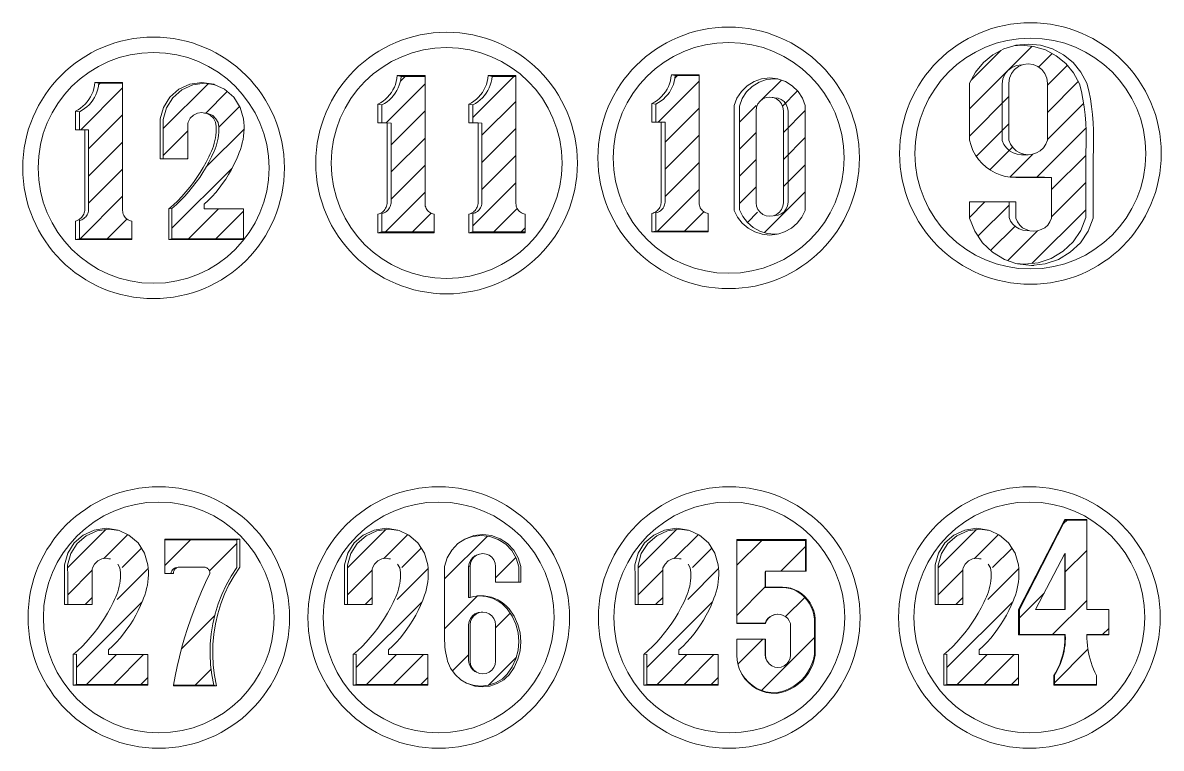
# Model space of a CAD drawing. Header units: inches. Extents: x -241 to 4575, y -126 to 1063.
# Drawn here: x 625.7 to 694.1, y 668 to 711.5 of the extents above; entities that cross this region are included whole.
import ezdxf

# ---------------------------------------------------------------- set-up
doc = ezdxf.new("R2010")
doc.units = ezdxf.units.IN
doc.header["$MEASUREMENT"] = 0
pattern_1 = [(45, (81.5447, 1249.3247), (-0.8148213, 0.8148213), [])]

msp = doc.modelspace()

# ---------------------------------------------------------------- hatches: boundary and pattern name
at = {"lineweight": 20}
h = msp.add_hatch(dxfattribs=at)
h.set_pattern_fill('ANSI31', color=256, scale=9.218651)
h.set_pattern_definition(pattern_1)
h.paths.add_polyline_path([(689.58, 703.616), (689.589, 703.79), (689.602, 704.22), (689.605, 704.651), (689.596, 705.081), (689.577, 705.511), (689.542, 706.015), (689.488, 706.486), (689.412, 706.954), (689.316, 707.418), (689.198, 707.877), (688.848, 708.528), (688.378, 709.098), (687.806, 709.567), (687.154, 709.914), (686.447, 710.129), (685.712, 710.201), (685.268, 710.157), (684.665, 709.975), (684.006, 709.623), (683.429, 709.151), (682.954, 708.574), (682.601, 707.917), (682.601, 704.484), (682.687, 704.175), (682.806, 703.877), (682.959, 703.594), (683.143, 703.331), (683.355, 703.09), (683.593, 702.875), (683.854, 702.687), (684.134, 702.531), (684.43, 702.407), (684.738, 702.317), (685.055, 702.263), (685.106, 702.26), (687.103, 702.26), (687.527, 702.245), (687.527, 699.8), (687.431, 699.584), (687.292, 699.393), (687.116, 699.234), (686.911, 699.116), (686.686, 699.043), (686.451, 699.018), (686.216, 699.043), (685.805, 699.089), (685.582, 699.162), (685.379, 699.279), (685.205, 699.436), (685.068, 699.625), (684.973, 699.839), (684.973, 700.778), (682.601, 700.778), (682.601, 699.8), (682.907, 699.023), (683.374, 698.33), (683.978, 697.754), (684.693, 697.322), (685.389, 697.087), (685.903, 697.031), (686.725, 697.121), (687.508, 697.386), (688.216, 697.813), (688.815, 698.384), (689.277, 699.07), (689.58, 699.839)])
h.paths.add_polyline_path([(687.033, 704.032), (686.844, 703.856), (686.623, 703.724), (686.378, 703.642), (686.121, 703.614), (685.865, 703.642), (685.62, 703.724), (685.398, 703.856), (685.21, 704.032), (685.064, 704.245), (684.966, 704.484), (684.966, 707.917), (685.006, 708.216), (685.121, 708.494), (685.304, 708.734), (685.544, 708.917), (685.822, 709.033), (686.121, 709.072), (686.42, 709.033), (686.699, 708.917), (686.938, 708.734), (687.122, 708.494), (687.237, 708.216), (687.276, 707.917), (687.276, 704.484), (687.179, 704.245)], flags=16)
h = msp.add_hatch(dxfattribs=at)
h.set_pattern_fill('ANSI31', color=256, scale=9.218651)
h.set_pattern_definition(pattern_1)
h.paths.add_polyline_path([(632.125, 699.668), (632.056, 699.701), (631.991, 699.742), (631.931, 699.79), (631.877, 699.845), (631.83, 699.907), (631.791, 699.973), (631.76, 700.043), (631.737, 700.117), (631.723, 700.193), (631.719, 700.27), (631.719, 707.91), (630.285, 707.91), (630.264, 707.732), (630.227, 707.556), (630.176, 707.383), (630.109, 707.216), (630.028, 707.056), (629.934, 706.903), (629.827, 706.758), (629.708, 706.624), (629.577, 706.5), (629.436, 706.389), (629.286, 706.289), (629.128, 706.204), (629.128, 705.121), (629.44, 705.121), (629.678, 705.104), (629.678, 700.3), (629.668, 700.226), (629.65, 700.153), (629.625, 700.083), (629.593, 700.015), (629.553, 699.951), (629.507, 699.892), (629.455, 699.838), (629.398, 699.79), (629.336, 699.748), (629.27, 699.713), (629.2, 699.685), (629.128, 699.664), (629.128, 698.565), (632.274, 698.565), (632.274, 699.627), (632.198, 699.643)])
h = msp.add_hatch(dxfattribs=at)
h.set_pattern_fill('ANSI31', color=256, scale=9.218651)
h.set_pattern_definition(pattern_1)
h.paths.add_polyline_path([(638.98, 700.36), (636.621, 700.36), (636.621, 700.638), (636.861, 700.868), (637.093, 701.107), (637.314, 701.356), (637.524, 701.614), (637.724, 701.88), (637.913, 702.154), (638.09, 702.436), (638.256, 702.725), (638.409, 703.02), (638.551, 703.321), (638.679, 703.628), (638.723, 703.748), (638.796, 703.94), (638.858, 704.136), (638.911, 704.335), (638.952, 704.536), (638.984, 704.739), (639.004, 704.944), (639.014, 705.149), (639.014, 705.355), (639.002, 705.56), (638.98, 705.765), (638.782, 706.461), (638.394, 707.072), (637.849, 707.549), (637.258, 707.821), (636.639, 707.91), (635.93, 707.808), (635.279, 707.508), (634.739, 707.036), (634.355, 706.431), (634.159, 705.742), (634.165, 705.025), (634.165, 703.376), (635.642, 703.376), (635.642, 705.544), (635.781, 705.804), (635.972, 705.991), (636.211, 706.11), (636.475, 706.151), (636.639, 706.124), (636.739, 706.11), (636.743, 706.108), (636.901, 706.084), (637.137, 705.965), (637.326, 705.781), (637.451, 705.547), (637.498, 705.287), (637.498, 705.12), (637.49, 704.953), (637.474, 704.786), (637.45, 704.62), (637.418, 704.456), (637.378, 704.293), (637.331, 704.133), (637.275, 703.975), (637.212, 703.82), (637.142, 703.668), (637.063, 703.494), (636.902, 703.175), (636.729, 702.861), (636.545, 702.554), (636.349, 702.255), (636.142, 701.962), (635.924, 701.678), (635.696, 701.402), (635.458, 701.135), (635.21, 700.877), (634.952, 700.629), (634.685, 700.39), (634.685, 698.565), (638.98, 698.565)])
h = msp.add_hatch(dxfattribs=at)
h.set_pattern_fill('ANSI31', color=256, scale=9.218651)
h.set_pattern_definition(pattern_1)
h.paths.add_polyline_path([(650.292, 700.083), (650.223, 700.116), (650.157, 700.157), (650.097, 700.205), (650.044, 700.26), (649.997, 700.322), (649.958, 700.388), (649.926, 700.458), (649.904, 700.532), (649.89, 700.608), (649.886, 700.685), (649.886, 708.325), (648.452, 708.325), (648.431, 708.147), (648.394, 707.971), (648.342, 707.799), (648.276, 707.632), (648.195, 707.471), (648.101, 707.318), (647.994, 707.174), (647.874, 707.039), (647.744, 706.916), (647.603, 706.804), (647.453, 706.705), (647.295, 706.619), (647.295, 705.536), (647.607, 705.536), (647.845, 705.519), (647.845, 700.715), (647.835, 700.641), (647.817, 700.568), (647.792, 700.498), (647.759, 700.43), (647.72, 700.366), (647.674, 700.307), (647.622, 700.253), (647.565, 700.205), (647.503, 700.163), (647.437, 700.128), (647.367, 700.1), (647.295, 700.079), (647.295, 698.98), (650.441, 698.98), (650.441, 700.043), (650.365, 700.058)])
h = msp.add_hatch(dxfattribs=at)
h.set_pattern_fill('ANSI31', color=256, scale=9.218651)
h.set_pattern_definition(pattern_1)
h.paths.add_polyline_path([(655.756, 700.083), (655.687, 700.116), (655.622, 700.157), (655.562, 700.205), (655.508, 700.26), (655.461, 700.322), (655.422, 700.388), (655.391, 700.458), (655.368, 700.532), (655.354, 700.608), (655.35, 700.685), (655.35, 708.325), (653.916, 708.325), (653.895, 708.147), (653.858, 707.971), (653.807, 707.799), (653.74, 707.632), (653.66, 707.471), (653.565, 707.318), (653.458, 707.174), (653.339, 707.039), (653.208, 706.916), (653.067, 706.804), (652.917, 706.705), (652.759, 706.619), (652.759, 705.536), (653.071, 705.536), (653.309, 705.519), (653.309, 700.715), (653.299, 700.641), (653.281, 700.568), (653.256, 700.498), (653.224, 700.43), (653.184, 700.366), (653.138, 700.307), (653.086, 700.253), (653.029, 700.205), (652.967, 700.163), (652.901, 700.128), (652.831, 700.1), (652.759, 700.079), (652.759, 698.98), (655.905, 698.98), (655.905, 700.043), (655.83, 700.058)])
h = msp.add_hatch(dxfattribs=at)
h.set_pattern_fill('ANSI31', color=256, scale=9.218651)
h.set_pattern_definition(pattern_1)
h.paths.add_polyline_path([(666.756, 700.129), (666.686, 700.162), (666.621, 700.203), (666.561, 700.252), (666.507, 700.307), (666.46, 700.368), (666.421, 700.434), (666.39, 700.505), (666.367, 700.579), (666.354, 700.654), (666.349, 700.731), (666.349, 708.372), (664.915, 708.372), (664.894, 708.193), (664.858, 708.017), (664.806, 707.845), (664.74, 707.678), (664.659, 707.517), (664.565, 707.364), (664.457, 707.22), (664.338, 707.086), (664.207, 706.962), (664.067, 706.85), (663.917, 706.751), (663.759, 706.665), (663.759, 705.583), (664.071, 705.583), (664.308, 705.566), (664.308, 700.762), (664.298, 700.687), (664.281, 700.615), (664.255, 700.544), (664.223, 700.477), (664.183, 700.413), (664.138, 700.354), (664.086, 700.3), (664.028, 700.252), (663.966, 700.21), (663.9, 700.174), (663.831, 700.146), (663.759, 700.126), (663.759, 699.026), (666.904, 699.026), (666.904, 700.089), (666.829, 700.105)])
h = msp.add_hatch(dxfattribs=at)
h.set_pattern_fill('ANSI31', color=256, scale=9.218651)
h.set_pattern_definition(pattern_1)
h.paths.add_polyline_path([(668.77, 706.536), (668.77, 700.308), (668.972, 699.899), (669.251, 699.539), (669.597, 699.242), (669.996, 699.021), (670.431, 698.885), (670.885, 698.839), (671.134, 698.864), (671.49, 698.976), (671.893, 699.199), (672.242, 699.498), (672.524, 699.862), (672.728, 700.275), (672.728, 706.565), (672.558, 707.019), (672.294, 707.426), (671.946, 707.764), (671.533, 708.018), (671.127, 708.158), (670.885, 708.185), (670.407, 708.132), (669.953, 707.976), (669.544, 707.724), (669.2, 707.389), (668.938, 706.986)])
h.paths.add_polyline_path([(671.412, 700.34), (670.715, 699.805), (669.848, 700.164), (669.773, 700.736), (669.773, 706.654), (670.47, 707.189), (670.793, 707.056), (671.16, 707.014), (671.412, 706.403)], flags=16)
h = msp.add_hatch(dxfattribs=at)
h.set_pattern_fill('ANSI31', color=256, scale=17)
h.set_pattern_definition([(45, (-331.7522, 1563.7468), (-1.502602, 1.502602), [])])
h.paths.add_polyline_path([(689.638, 681.659), (688.353, 681.659), (685.596, 676.289), (685.596, 674.782), (688.353, 674.782), (688.354, 674.557), (688.349, 674.364), (688.336, 674.172), (688.313, 673.98), (688.28, 673.79), (688.239, 673.602), (688.188, 673.415), (688.128, 673.232), (688.06, 673.052), (687.982, 672.875), (687.897, 672.702), (687.802, 672.534), (687.7, 672.37), (687.7, 671.789), (690.224, 671.789), (690.224, 672.326), (690.133, 672.515), (690.049, 672.708), (689.972, 672.905), (689.903, 673.104), (689.842, 673.306), (689.789, 673.509), (689.743, 673.715), (689.706, 673.922), (689.677, 674.131), (689.656, 674.341), (689.643, 674.551), (689.638, 674.782), (690.957, 674.782), (690.957, 676.283), (689.638, 676.283)])
h.paths.add_polyline_path([(688.319, 679.654), (688.353, 679.627), (688.353, 676.289), (688.319, 676.283), (686.56, 676.283)], flags=16)
h = msp.add_hatch(dxfattribs=at)
h.set_pattern_fill('ANSI31', color=256, scale=9.218651)
h.set_pattern_definition([(45, (-6.9926, 1249.3247), (-0.8148213, 0.8148213), [])])
h.paths.add_polyline_path([(633.232, 673.581), (630.875, 673.581), (630.875, 673.858), (631.115, 674.088), (631.346, 674.327), (631.567, 674.576), (631.778, 674.833), (631.977, 675.099), (632.166, 675.373), (632.343, 675.655), (632.509, 675.943), (632.662, 676.238), (632.803, 676.539), (632.932, 676.846), (632.975, 676.965), (633.048, 677.158), (633.111, 677.353), (633.163, 677.552), (633.205, 677.753), (633.236, 677.956), (633.257, 678.161), (633.267, 678.366), (633.266, 678.572), (633.254, 678.777), (633.232, 678.981), (633.034, 679.677), (632.647, 680.287), (632.102, 680.763), (631.511, 681.035), (630.893, 681.124), (630.185, 681.022), (629.534, 680.723), (628.995, 680.251), (628.611, 679.646), (628.415, 678.958), (628.422, 678.242), (628.422, 676.594), (629.897, 676.594), (629.897, 678.76), (630.036, 679.02), (630.227, 679.207), (630.466, 679.326), (630.729, 679.367), (630.893, 679.34), (630.993, 679.326), (630.997, 679.324), (631.155, 679.299), (631.391, 679.181), (631.58, 678.997), (631.704, 678.764), (631.751, 678.504), (631.752, 678.336), (631.744, 678.169), (631.728, 678.003), (631.704, 677.837), (631.672, 677.673), (631.632, 677.511), (631.584, 677.35), (631.529, 677.193), (631.466, 677.038), (631.395, 676.886), (631.317, 676.712), (631.156, 676.393), (630.984, 676.08), (630.799, 675.773), (630.604, 675.473), (630.397, 675.182), (630.179, 674.898), (629.951, 674.622), (629.713, 674.355), (629.465, 674.097), (629.208, 673.849), (628.941, 673.61), (628.941, 671.787), (633.232, 671.787)])
h = msp.add_hatch(dxfattribs=at)
h.set_pattern_fill('ANSI31', color=256, scale=9.218651)
h.set_pattern_definition([(45, (9.8238, 1249.3247), (-0.8148213, 0.8148213), [])])
h.paths.add_polyline_path([(650.049, 673.581), (647.691, 673.581), (647.691, 673.858), (647.932, 674.088), (648.163, 674.327), (648.384, 674.576), (648.594, 674.833), (648.794, 675.099), (648.982, 675.373), (649.16, 675.655), (649.325, 675.943), (649.479, 676.238), (649.62, 676.539), (649.748, 676.846), (649.792, 676.965), (649.864, 677.158), (649.927, 677.353), (649.979, 677.552), (650.021, 677.753), (650.052, 677.956), (650.073, 678.161), (650.083, 678.366), (650.082, 678.572), (650.071, 678.777), (650.049, 678.981), (649.85, 679.677), (649.463, 680.287), (648.919, 680.763), (648.328, 681.035), (647.71, 681.124), (647.001, 681.022), (646.35, 680.723), (645.811, 680.251), (645.428, 679.646), (645.231, 678.958), (645.238, 678.242), (645.238, 676.594), (646.714, 676.594), (646.714, 678.76), (646.852, 679.02), (647.043, 679.207), (647.282, 679.326), (647.546, 679.367), (647.71, 679.34), (647.809, 679.326), (647.814, 679.324), (647.971, 679.299), (648.207, 679.181), (648.397, 678.997), (648.521, 678.764), (648.568, 678.504), (648.568, 678.336), (648.56, 678.169), (648.544, 678.003), (648.52, 677.837), (648.488, 677.673), (648.448, 677.511), (648.401, 677.35), (648.345, 677.193), (648.282, 677.038), (648.212, 676.886), (648.133, 676.712), (647.973, 676.393), (647.8, 676.08), (647.616, 675.773), (647.42, 675.473), (647.213, 675.182), (646.996, 674.898), (646.768, 674.622), (646.529, 674.355), (646.281, 674.097), (646.024, 673.849), (645.757, 673.61), (645.757, 671.787), (650.049, 671.787)])
h = msp.add_hatch(dxfattribs=at)
h.set_pattern_fill('ANSI31', color=256, scale=17)
h.set_pattern_definition([(45, (-341.6492, 1563.6745), (-1.502602, 1.502602), [])])
h.paths.add_polyline_path([(654.825, 676.322), (654.681, 676.48), (654.522, 676.623), (654.35, 676.75), (654.166, 676.859), (653.973, 676.949), (653.771, 677.02), (653.563, 677.07), (653.352, 677.1), (653.138, 677.109), (652.992, 677.1), (652.804, 677.071), (652.595, 677.016), (652.507, 677.009), (652.507, 678.859), (652.533, 679.055), (652.609, 679.238), (652.729, 679.396), (652.886, 679.516), (653.069, 679.592), (653.163, 679.624), (653.361, 679.65), (653.559, 679.624), (653.744, 679.548), (653.903, 679.426), (654.025, 679.267), (654.101, 679.083), (654.127, 678.884), (654.127, 677.932), (655.528, 677.932), (655.528, 678.859), (655.371, 679.368), (655.101, 679.827), (654.734, 680.212), (654.288, 680.503), (653.787, 680.684), (653.266, 680.745), (653.259, 680.745), (652.73, 680.684), (652.278, 680.52), (651.864, 680.251), (651.493, 679.862), (651.221, 679.398), (651.063, 678.884), (651.063, 674.433), (651.067, 674.242), (651.079, 674.052), (651.1, 673.863), (651.13, 673.675), (651.167, 673.488), (651.213, 673.303), (651.246, 673.189), (651.426, 672.762), (651.692, 672.383), (652.031, 672.069), (652.372, 671.868), (652.779, 671.734), (653.234, 671.685), (653.69, 671.734), (654.125, 671.878), (654.52, 672.111), (654.643, 672.224), (654.825, 672.41), (655.125, 672.846), (655.347, 673.327), (655.482, 673.839), (655.528, 674.366), (655.482, 674.894), (655.347, 675.406), (655.125, 675.886)])
h.paths.add_polyline_path([(652.533, 675.571), (652.609, 675.754), (652.729, 675.911), (652.886, 676.031), (653.069, 676.107), (653.266, 676.133), (653.361, 676.131), (653.559, 676.105), (653.744, 676.029), (653.903, 675.907), (654.025, 675.748), (654.101, 675.564), (654.127, 675.365), (654.127, 673.189), (654.101, 672.99), (654.025, 672.806), (653.903, 672.647), (653.744, 672.525), (653.559, 672.449), (653.361, 672.423), (653.163, 672.449), (653.069, 672.486), (652.978, 672.525), (652.886, 672.562), (652.729, 672.683), (652.609, 672.84), (652.533, 673.023), (652.507, 673.219), (652.507, 675.374)], flags=16)
h = msp.add_hatch(dxfattribs=at)
h.set_pattern_fill('ANSI31', color=256, scale=9.218651)
h.set_pattern_definition([(45, (27.2769, 1249.3247), (-0.8148213, 0.8148213), [])])
h.paths.add_polyline_path([(667.502, 673.581), (665.144, 673.581), (665.144, 673.858), (665.385, 674.088), (665.616, 674.327), (665.837, 674.576), (666.047, 674.833), (666.247, 675.099), (666.436, 675.373), (666.613, 675.655), (666.778, 675.943), (666.932, 676.238), (667.073, 676.539), (667.201, 676.846), (667.245, 676.965), (667.317, 677.158), (667.38, 677.353), (667.432, 677.552), (667.474, 677.753), (667.506, 677.956), (667.526, 678.161), (667.536, 678.366), (667.535, 678.572), (667.524, 678.777), (667.502, 678.981), (667.304, 679.677), (666.916, 680.287), (666.372, 680.763), (665.781, 681.035), (665.163, 681.124), (664.454, 681.022), (663.803, 680.723), (663.264, 680.251), (662.881, 679.646), (662.684, 678.958), (662.691, 678.242), (662.691, 676.594), (664.167, 676.594), (664.167, 678.76), (664.305, 679.02), (664.496, 679.207), (664.735, 679.326), (664.999, 679.367), (665.163, 679.34), (665.262, 679.326), (665.267, 679.324), (665.424, 679.299), (665.66, 679.181), (665.85, 678.997), (665.974, 678.764), (666.021, 678.504), (666.021, 678.336), (666.013, 678.169), (665.997, 678.003), (665.973, 677.837), (665.941, 677.673), (665.901, 677.511), (665.854, 677.35), (665.798, 677.193), (665.735, 677.038), (665.665, 676.886), (665.587, 676.712), (665.426, 676.393), (665.253, 676.08), (665.069, 675.773), (664.873, 675.473), (664.666, 675.182), (664.449, 674.898), (664.221, 674.622), (663.983, 674.355), (663.735, 674.097), (663.477, 673.849), (663.21, 673.61), (663.21, 671.787), (667.502, 671.787)])
h = msp.add_hatch(dxfattribs=at)
h.set_pattern_fill('ANSI31', color=256, scale=9.218651)
h.set_pattern_definition([(45, (45.309, 1249.3247), (-0.8148213, 0.8148213), [])])
h.paths.add_polyline_path([(685.534, 673.581), (683.176, 673.581), (683.176, 673.858), (683.417, 674.088), (683.648, 674.327), (683.869, 674.576), (684.079, 674.833), (684.279, 675.099), (684.468, 675.373), (684.645, 675.655), (684.81, 675.943), (684.964, 676.238), (685.105, 676.539), (685.234, 676.846), (685.277, 676.965), (685.35, 677.158), (685.412, 677.353), (685.464, 677.552), (685.506, 677.753), (685.538, 677.956), (685.558, 678.161), (685.568, 678.366), (685.568, 678.572), (685.556, 678.777), (685.534, 678.981), (685.336, 679.677), (684.948, 680.287), (684.404, 680.763), (683.813, 681.035), (683.195, 681.124), (682.486, 681.022), (681.836, 680.723), (681.296, 680.251), (680.913, 679.646), (680.716, 678.958), (680.723, 678.242), (680.723, 676.594), (682.199, 676.594), (682.199, 678.76), (682.337, 679.02), (682.529, 679.207), (682.767, 679.326), (683.031, 679.367), (683.195, 679.34), (683.294, 679.326), (683.299, 679.324), (683.456, 679.299), (683.692, 679.181), (683.882, 678.997), (684.006, 678.764), (684.053, 678.504), (684.053, 678.336), (684.045, 678.169), (684.029, 678.003), (684.005, 677.837), (683.973, 677.673), (683.933, 677.511), (683.886, 677.35), (683.83, 677.193), (683.767, 677.038), (683.697, 676.886), (683.619, 676.712), (683.458, 676.393), (683.285, 676.08), (683.101, 675.773), (682.905, 675.473), (682.698, 675.182), (682.481, 674.898), (682.253, 674.622), (682.015, 674.355), (681.767, 674.097), (681.509, 673.849), (681.243, 673.61), (681.243, 671.787), (685.534, 671.787)])
h = msp.add_hatch(dxfattribs=at)
h.set_pattern_fill('ANSI31', color=256, scale=17)
h.set_pattern_definition([(45, (-344.0672, 1563.8418), (-1.502602, 1.502602), [])])
h.paths.add_polyline_path([(637.035, 674.819), (637.132, 675.429), (637.272, 676.031), (637.453, 676.622), (637.676, 677.198), (637.939, 677.758), (638.24, 678.297), (638.578, 678.814), (638.578, 680.484), (634.248, 680.484), (634.248, 678.451), (634.633, 678.451), (634.637, 678.505), (634.669, 678.601), (634.725, 678.685), (634.802, 678.752), (634.892, 678.796), (634.917, 678.801), (634.87, 678.785), (634.824, 678.763), (634.782, 678.735), (634.745, 678.702), (634.711, 678.664), (634.683, 678.622), (634.661, 678.576), (634.645, 678.529), (634.635, 678.479), (634.633, 678.451), (634.767, 678.451), (634.772, 678.527), (634.805, 678.624), (634.862, 678.709), (634.938, 678.776), (635.03, 678.821), (635.105, 678.836), (635.156, 678.84), (636.611, 678.84), (636.703, 678.821), (636.794, 678.776), (636.87, 678.708), (636.925, 678.623), (636.957, 678.527), (636.961, 678.451), (636.704, 677.916), (636.46, 677.375), (636.229, 676.829), (636.012, 676.277), (635.808, 675.72), (635.617, 675.158), (635.441, 674.592), (635.278, 674.021), (635.129, 673.447), (634.994, 672.869), (634.873, 672.288), (634.775, 671.749), (637.199, 671.749), (637.08, 672.356), (637.004, 672.969), (636.971, 673.586), (636.981, 674.204)])
h = msp.add_hatch(dxfattribs=at)
h.set_pattern_fill('ANSI31', color=256, scale=17)
h.set_pattern_definition([(45, (-337.4192, 1563.1897), (-1.502602, 1.502602), [])])
h.paths.add_polyline_path([(672.821, 676.881), (672.65, 677.068), (672.456, 677.232), (672.244, 677.371), (672.016, 677.483), (671.819, 677.551), (671.589, 677.6), (671.316, 677.618), (670.317, 677.618), (670.317, 678.586), (672.74, 678.586), (672.74, 680.446), (668.609, 680.446), (668.609, 675.464), (670.317, 675.464), (670.383, 675.613), (670.479, 675.745), (670.599, 675.854), (670.74, 675.936), (670.895, 675.986), (671.074, 676.005), (671.254, 675.986), (671.411, 675.935), (671.553, 675.853), (671.675, 675.743), (671.772, 675.609), (671.839, 675.459), (671.839, 673.556), (671.813, 673.362), (671.738, 673.182), (671.62, 673.027), (671.465, 672.908), (671.284, 672.834), (671.091, 672.808), (670.897, 672.834), (670.717, 672.908), (670.547, 673.038), (670.416, 673.209), (670.342, 673.388), (670.317, 673.58), (670.317, 674.507), (668.609, 674.507), (668.609, 673.556), (668.63, 673.248), (668.691, 672.946), (668.781, 672.687), (668.919, 672.414), (669.092, 672.162), (669.296, 671.935), (669.53, 671.738), (669.787, 671.573), (670.064, 671.444), (670.355, 671.353), (670.657, 671.302), (670.962, 671.291), (671.247, 671.347), (671.525, 671.433), (671.792, 671.548), (672.045, 671.69), (672.281, 671.859), (672.499, 672.052), (672.694, 672.267), (672.866, 672.502), (673.012, 672.753), (673.13, 673.019), (673.219, 673.295), (673.279, 673.58), (673.279, 675.464), (673.278, 675.718), (673.246, 675.97), (673.183, 676.216), (673.09, 676.452), (672.969, 676.675)])

# ---------------------------------------------------------------- linework, layer by layer
for p, q in [((647.295, 706.619), (647.295, 705.536)), ((652.759, 706.619), (652.759, 705.536)), ((663.759, 706.665), (663.759, 705.583)), ((629.128, 706.204), (629.128, 705.121)), ((663.759, 699.026), (666.904, 699.026)), ((629.128, 698.565), (632.274, 698.565)), ((647.295, 698.98), (650.441, 698.98)), ((652.759, 698.98), (655.905, 698.98)), ((688.353, 681.659), (689.638, 681.659)), ((672.74, 680.446), (672.74, 678.586)), ((653.163, 679.624), (653.361, 679.65)), ((688.319, 676.283), (688.319, 679.654)), ((670.343, 678.586), (670.343, 677.634)), ((671.091, 676.003), (671.254, 675.986)), ((671.254, 675.986), (671.411, 675.935)), ((671.411, 675.935), (671.553, 675.853)), ((671.553, 675.853), (671.675, 675.743)), ((671.675, 675.743), (671.772, 675.609)), ((668.609, 675.464), (670.317, 675.464)), ((671.772, 675.609), (671.839, 675.459)), ((671.839, 675.459), (671.839, 673.556)), ((670.717, 672.908), (670.562, 673.027)), ((671.62, 673.027), (671.465, 672.908)), ((671.738, 673.182), (671.62, 673.027)), ((671.813, 673.362), (671.738, 673.182)), ((671.839, 673.556), (671.813, 673.362)), ((670.897, 672.834), (670.717, 672.908)), ((671.091, 672.808), (670.897, 672.834)), ((671.284, 672.834), (671.091, 672.808)), ((671.465, 672.908), (671.284, 672.834)), ((634.775, 671.749), (637.199, 671.749))]:
    msp.add_line(p, q, dxfattribs=at)
for points in [[(684.665, 709.975), (684.006, 709.623), (683.429, 709.151), (682.954, 708.574), (682.601, 707.917), (682.601, 704.484), (682.687, 704.175), (682.806, 703.877), (682.959, 703.594), (683.143, 703.331), (683.355, 703.09), (683.593, 702.875), (683.854, 702.687), (684.134, 702.531), (684.43, 702.407), (684.738, 702.317), (685.055, 702.263), (685.106, 702.26), (685.375, 702.245), (687.527, 702.245)], [(684.665, 709.975), (685.268, 710.157), (685.379, 710.191), (686.122, 710.264), (686.864, 710.191), (687.579, 709.975), (688.237, 709.623), (688.815, 709.151), (689.289, 708.574), (689.642, 707.917), (689.761, 707.453), (689.859, 706.985), (689.935, 706.512), (689.99, 706.037), (690.025, 705.528), (690.045, 705.093), (690.053, 704.659), (690.051, 704.224), (690.038, 703.79), (690.028, 703.614), (690.028, 699.8), (689.722, 699.023), (689.256, 698.33), (688.651, 697.754), (687.936, 697.322), (687.145, 697.055), (686.451, 696.979)], [(685.389, 697.087), (685.903, 697.031), (686.725, 697.121), (687.508, 697.386), (688.216, 697.813), (688.815, 698.384), (689.277, 699.07), (689.58, 699.839), (689.58, 703.616), (689.589, 703.79), (689.602, 704.22), (689.605, 704.651), (689.596, 705.081), (689.577, 705.511), (689.542, 706.015), (689.488, 706.486), (689.412, 706.954), (689.316, 707.418), (689.198, 707.877), (688.848, 708.528), (688.378, 709.098), (687.806, 709.567), (687.154, 709.914), (686.447, 710.129), (685.712, 710.201), (685.268, 710.157)], [(685.711, 709.021), (685.415, 708.982), (685.139, 708.867), (684.902, 708.686), (684.721, 708.449), (684.606, 708.173), (684.567, 707.877), (684.567, 704.477), (684.664, 704.241), (684.809, 704.03), (684.995, 703.855), (685.215, 703.724), (685.457, 703.643), (685.711, 703.616), (686.121, 703.614), (686.378, 703.642), (686.623, 703.724), (686.844, 703.856), (687.033, 704.032), (687.179, 704.245), (687.276, 704.484), (687.276, 707.917)], [(687.276, 707.917), (687.237, 708.216), (687.122, 708.494), (686.938, 708.734), (686.699, 708.917), (686.42, 709.033), (686.121, 709.072), (685.822, 709.033), (685.544, 708.917), (685.304, 708.734), (685.121, 708.494), (685.006, 708.216), (684.966, 707.917), (684.966, 704.484), (685.064, 704.245), (685.21, 704.032), (685.398, 703.856), (685.62, 703.724), (685.865, 703.642), (686.121, 703.614)], [(628.885, 698.517), (632.274, 698.517), (632.274, 698.565), (632.274, 699.627), (632.198, 699.643), (632.125, 699.668), (632.056, 699.701), (631.991, 699.742), (631.931, 699.79), (631.877, 699.845), (631.83, 699.907), (631.791, 699.973), (631.76, 700.043), (631.737, 700.117), (631.723, 700.193), (631.719, 700.27), (631.719, 707.91), (631.719, 707.955), (630.053, 707.955), (630.032, 707.775), (629.995, 707.597), (629.943, 707.423), (629.876, 707.254), (629.794, 707.092), (629.699, 706.937), (629.591, 706.792), (629.47, 706.656), (629.338, 706.531), (629.196, 706.418), (629.045, 706.318), (628.885, 706.232), (628.885, 705.121), (629.128, 705.121), (629.44, 705.121), (629.44, 700.27), (629.43, 700.195), (629.412, 700.121), (629.387, 700.05), (629.354, 699.982), (629.314, 699.918), (629.268, 699.858), (629.215, 699.803), (629.158, 699.755), (629.095, 699.712), (629.028, 699.677), (628.958, 699.648), (628.885, 699.627), (628.885, 698.517), (629.128, 698.565), (629.128, 699.664), (629.2, 699.685), (629.27, 699.713), (629.336, 699.748), (629.398, 699.79), (629.455, 699.838), (629.507, 699.892), (629.553, 699.951), (629.593, 700.015), (629.625, 700.083), (629.65, 700.153), (629.668, 700.226), (629.678, 700.3), (629.678, 705.104), (629.44, 705.121)], [(628.885, 706.232), (629.128, 706.204), (629.286, 706.289), (629.436, 706.389), (629.577, 706.5), (629.708, 706.624), (629.827, 706.758), (629.934, 706.903), (630.028, 707.056), (630.109, 707.216), (630.176, 707.383), (630.227, 707.556), (630.264, 707.732), (630.285, 707.91)], [(630.053, 707.955), (630.285, 707.91), (631.719, 707.91)], [(633.977, 703.376), (633.977, 705.041), (633.97, 705.765), (634.168, 706.461), (634.556, 707.072), (635.101, 707.549), (635.759, 707.851), (636.475, 707.955), (637.191, 707.851), (637.258, 707.821), (637.849, 707.549), (638.394, 707.072), (638.782, 706.461), (638.98, 705.765), (639.002, 705.56), (639.014, 705.355), (639.014, 705.149), (639.004, 704.944), (638.984, 704.739), (638.952, 704.536), (638.911, 704.335), (638.858, 704.136), (638.796, 703.94), (638.723, 703.748), (638.679, 703.628), (638.551, 703.321), (638.409, 703.02), (638.256, 702.725), (638.09, 702.436), (637.913, 702.154), (637.724, 701.88), (637.524, 701.614), (637.314, 701.356), (637.093, 701.107), (636.861, 700.868), (636.621, 700.638), (636.621, 700.36), (638.98, 700.36), (638.98, 698.565), (638.98, 698.517), (634.502, 698.517)], [(634.165, 703.376), (634.165, 705.025), (634.159, 705.742), (634.355, 706.431), (634.739, 707.036), (635.279, 707.508), (635.93, 707.808), (636.639, 707.91), (637.258, 707.821)], [(647.052, 698.932), (650.441, 698.932), (650.441, 698.98), (650.441, 700.043), (650.365, 700.058), (650.292, 700.083), (650.223, 700.116), (650.157, 700.157), (650.097, 700.205), (650.044, 700.26), (649.997, 700.322), (649.958, 700.388), (649.926, 700.458), (649.904, 700.532), (649.89, 700.608), (649.886, 700.685), (649.886, 708.325), (649.886, 708.37), (648.22, 708.37), (648.199, 708.19), (648.162, 708.012), (648.11, 707.838), (648.043, 707.669), (647.961, 707.507), (647.866, 707.353), (647.758, 707.207), (647.637, 707.071), (647.505, 706.946), (647.363, 706.833), (647.212, 706.733), (647.052, 706.647), (647.052, 705.536), (647.295, 705.536), (647.607, 705.536), (647.607, 700.685), (647.597, 700.61), (647.579, 700.536), (647.554, 700.465), (647.521, 700.397), (647.481, 700.333), (647.435, 700.273), (647.382, 700.218), (647.324, 700.17), (647.262, 700.127), (647.195, 700.092), (647.125, 700.063), (647.052, 700.043), (647.052, 698.932), (647.295, 698.98), (647.295, 700.079), (647.367, 700.1), (647.437, 700.128), (647.503, 700.163), (647.565, 700.205), (647.622, 700.253), (647.674, 700.307), (647.72, 700.366), (647.759, 700.43), (647.792, 700.498), (647.817, 700.568), (647.835, 700.641), (647.845, 700.715), (647.845, 705.519), (647.607, 705.536)], [(647.052, 706.647), (647.295, 706.619), (647.453, 706.705), (647.603, 706.804), (647.744, 706.916), (647.874, 707.039), (647.994, 707.174), (648.101, 707.318), (648.195, 707.471), (648.276, 707.632), (648.342, 707.799), (648.394, 707.971), (648.431, 708.147), (648.452, 708.325)], [(648.22, 708.37), (648.452, 708.325), (649.886, 708.325)], [(652.516, 698.932), (655.905, 698.932), (655.905, 698.98), (655.905, 700.043), (655.83, 700.058), (655.756, 700.083), (655.687, 700.116), (655.622, 700.157), (655.562, 700.205), (655.508, 700.26), (655.461, 700.322), (655.422, 700.388), (655.391, 700.458), (655.368, 700.532), (655.354, 700.608), (655.35, 700.685), (655.35, 708.325), (655.35, 708.37), (653.684, 708.37), (653.663, 708.19), (653.626, 708.012), (653.574, 707.838), (653.507, 707.669), (653.425, 707.507), (653.33, 707.353), (653.222, 707.207), (653.101, 707.071), (652.969, 706.946), (652.827, 706.833), (652.676, 706.733), (652.516, 706.647), (652.516, 705.536), (652.759, 705.536), (653.071, 705.536), (653.071, 700.685), (653.061, 700.61), (653.043, 700.536), (653.018, 700.465), (652.985, 700.397), (652.945, 700.333), (652.899, 700.273), (652.846, 700.218), (652.789, 700.17), (652.726, 700.127), (652.659, 700.092), (652.589, 700.063), (652.516, 700.043), (652.516, 698.932), (652.759, 698.98), (652.759, 700.079), (652.831, 700.1), (652.901, 700.128), (652.967, 700.163), (653.029, 700.205), (653.086, 700.253), (653.138, 700.307), (653.184, 700.366), (653.224, 700.43), (653.256, 700.498), (653.281, 700.568), (653.299, 700.641), (653.309, 700.715), (653.309, 705.519), (653.071, 705.536)], [(652.516, 706.647), (652.759, 706.619), (652.917, 706.705), (653.067, 706.804), (653.208, 706.916), (653.339, 707.039), (653.458, 707.174), (653.565, 707.318), (653.66, 707.471), (653.74, 707.632), (653.807, 707.799), (653.858, 707.971), (653.895, 708.147), (653.916, 708.325)], [(653.684, 708.37), (653.916, 708.325), (655.35, 708.325)], [(663.516, 698.979), (666.904, 698.979), (666.904, 699.026), (666.904, 700.089), (666.829, 700.105), (666.756, 700.129), (666.686, 700.162), (666.621, 700.203), (666.561, 700.252), (666.507, 700.307), (666.46, 700.368), (666.421, 700.434), (666.39, 700.505), (666.367, 700.579), (666.354, 700.654), (666.349, 700.731), (666.349, 708.372), (666.349, 708.416), (664.684, 708.416), (664.662, 708.236), (664.625, 708.058), (664.573, 707.885), (664.506, 707.716), (664.425, 707.554), (664.329, 707.399), (664.221, 707.253), (664.101, 707.118), (663.969, 706.993), (663.827, 706.88), (663.675, 706.78), (663.516, 706.693), (663.516, 705.583), (663.759, 705.583), (664.071, 705.583), (664.071, 700.731), (664.061, 700.656), (664.043, 700.583), (664.017, 700.512), (663.984, 700.444), (663.945, 700.379), (663.898, 700.32), (663.846, 700.265), (663.788, 700.216), (663.725, 700.174), (663.658, 700.138), (663.588, 700.11), (663.516, 700.089), (663.516, 698.979), (663.759, 699.026), (663.759, 700.126), (663.831, 700.146), (663.9, 700.174), (663.966, 700.21), (664.028, 700.252), (664.086, 700.3), (664.138, 700.354), (664.183, 700.413), (664.223, 700.477), (664.255, 700.544), (664.281, 700.615), (664.298, 700.687), (664.308, 700.762), (664.308, 705.566), (664.071, 705.583)], [(663.516, 706.693), (663.759, 706.665), (663.917, 706.751), (664.067, 706.85), (664.207, 706.962), (664.338, 707.086), (664.457, 707.22), (664.565, 707.364), (664.659, 707.517), (664.74, 707.678), (664.806, 707.845), (664.858, 708.017), (664.894, 708.193), (664.915, 708.372)], [(664.684, 708.416), (664.915, 708.372), (666.349, 708.372)], [(671.134, 698.864), (670.885, 698.839), (670.431, 698.885), (669.996, 699.021), (669.597, 699.242), (669.251, 699.539), (668.972, 699.899), (668.77, 700.308), (668.77, 706.536), (668.938, 706.986), (669.2, 707.389), (669.544, 707.724), (669.953, 707.976), (670.407, 708.132), (670.885, 708.185), (671.127, 708.158)], [(670.885, 699.952), (671.095, 699.98), (671.291, 700.061), (671.459, 700.19), (671.588, 700.358), (671.669, 700.554), (671.696, 700.764), (671.696, 706.233), (671.669, 706.443), (671.588, 706.639), (671.459, 706.807), (671.291, 706.936), (671.095, 707.017), (670.885, 707.045), (670.593, 707.079), (670.38, 707.051), (670.183, 706.969), (670.013, 706.838), (669.883, 706.669), (669.801, 706.471), (669.773, 706.259), (669.773, 700.736)], [(669.773, 700.736), (669.801, 700.523), (669.883, 700.326), (670.013, 700.156), (670.183, 700.026), (670.38, 699.944), (670.593, 699.916), (670.805, 699.944), (671.002, 700.026), (671.172, 700.156), (671.303, 700.326), (671.384, 700.523), (671.412, 700.736), (671.412, 706.259), (671.384, 706.471), (671.303, 706.669), (671.172, 706.838), (671.002, 706.969), (670.805, 707.051), (670.593, 707.079)], [(633.977, 703.376), (634.165, 703.376), (635.642, 703.376), (635.642, 705.495), (635.656, 705.569), (635.781, 705.804), (635.972, 705.991), (636.211, 706.11), (636.475, 706.151), (636.639, 706.124), (636.739, 706.11), (636.743, 706.108)], [(637.169, 705.804), (636.978, 705.991), (636.743, 706.108), (636.901, 706.084), (637.137, 705.965), (637.326, 705.781), (637.451, 705.547), (637.498, 705.287), (637.498, 705.12), (637.49, 704.953), (637.474, 704.786), (637.45, 704.62), (637.418, 704.456), (637.378, 704.293), (637.331, 704.133), (637.275, 703.975), (637.212, 703.82), (637.142, 703.668), (637.063, 703.494), (636.902, 703.175), (636.729, 702.861), (636.545, 702.554), (636.349, 702.255), (636.142, 701.962), (635.924, 701.678), (635.696, 701.402), (635.458, 701.135), (635.21, 700.877), (634.952, 700.629), (634.685, 700.39)], [(637.169, 705.804), (637.294, 705.569), (637.342, 705.306), (637.342, 705.137), (637.334, 704.968), (637.318, 704.8), (637.294, 704.633), (637.262, 704.467), (637.221, 704.302), (637.173, 704.14), (637.117, 703.981), (637.053, 703.824), (636.982, 703.671), (636.903, 703.496), (636.74, 703.173), (636.566, 702.856), (636.38, 702.546), (636.182, 702.243), (635.973, 701.948), (635.753, 701.661), (635.523, 701.383), (635.282, 701.113), (635.031, 700.852), (634.771, 700.601), (634.502, 700.36), (634.502, 698.517), (634.685, 698.565), (638.98, 698.565)], [(686.451, 699.018), (686.686, 699.043), (686.911, 699.116), (687.116, 699.234), (687.292, 699.393), (687.431, 699.584), (687.527, 699.8), (687.527, 702.245), (687.103, 702.26), (685.106, 702.26)], [(634.502, 700.36), (634.685, 700.39), (634.685, 698.565)], [(686.315, 696.964), (685.484, 697.055), (685.389, 697.087), (684.693, 697.322), (683.978, 697.754), (683.374, 698.33), (682.907, 699.023), (682.601, 699.8), (682.601, 700.778), (684.973, 700.778), (685.375, 700.778), (685.375, 699.8), (685.471, 699.584), (685.61, 699.393), (685.786, 699.234), (685.991, 699.116), (686.216, 699.043)], [(686.451, 699.018), (686.216, 699.043), (685.805, 699.089), (685.582, 699.162), (685.379, 699.279), (685.205, 699.436), (685.068, 699.625), (684.973, 699.839), (684.973, 700.778)], [(685.534, 674.762), (685.534, 676.283), (688.319, 681.707)], [(689.638, 674.762), (690.957, 674.762), (690.957, 674.782), (690.957, 676.283), (689.638, 676.283), (689.638, 681.659), (689.638, 681.707), (688.319, 681.707), (688.353, 681.659), (685.596, 676.289), (685.596, 674.782)], [(628.233, 676.594), (628.233, 678.258), (628.226, 678.981), (628.425, 679.677), (628.812, 680.287), (629.356, 680.763), (630.013, 681.066), (630.729, 681.169), (631.445, 681.066), (631.511, 681.035), (632.102, 680.763), (632.647, 680.287), (633.034, 679.677), (633.232, 678.981), (633.254, 678.777), (633.266, 678.572), (633.267, 678.366), (633.257, 678.161), (633.236, 677.956), (633.205, 677.753), (633.163, 677.552), (633.111, 677.353), (633.048, 677.158), (632.975, 676.965), (632.932, 676.846), (632.803, 676.539), (632.662, 676.238), (632.509, 675.943), (632.343, 675.655), (632.166, 675.373), (631.977, 675.099), (631.778, 674.833), (631.567, 674.576), (631.346, 674.327), (631.115, 674.088), (630.875, 673.858), (630.875, 673.581), (633.232, 673.581), (633.232, 671.787), (633.232, 671.739), (628.758, 671.739)], [(628.422, 676.594), (628.422, 678.242), (628.415, 678.958), (628.611, 679.646), (628.995, 680.251), (629.534, 680.723), (630.185, 681.022), (630.893, 681.124), (631.511, 681.035)], [(638.752, 680.526), (638.578, 680.484), (634.248, 680.484)], [(638.578, 680.484), (638.578, 678.814), (638.24, 678.297), (637.939, 677.758), (637.676, 677.198), (637.453, 676.622), (637.272, 676.031), (637.132, 675.429), (637.035, 674.819), (636.981, 674.204), (636.971, 673.586), (637.004, 672.969), (637.08, 672.356), (637.199, 671.749), (637.36, 671.705), (637.239, 672.317), (637.162, 672.936), (637.129, 673.56), (637.14, 674.184), (637.194, 674.805), (637.292, 675.421), (637.433, 676.029), (637.616, 676.626), (637.841, 677.208), (638.106, 677.773), (638.411, 678.318), (638.752, 678.84), (638.752, 680.526), (634.248, 680.526), (634.248, 680.484), (634.248, 678.451), (634.633, 678.451), (634.767, 678.451), (634.77, 678.501), (634.78, 678.551), (634.797, 678.599), (634.819, 678.645), (634.847, 678.687), (634.881, 678.726), (634.919, 678.759), (634.961, 678.788), (635.007, 678.81), (635.055, 678.826), (635.105, 678.836), (635.156, 678.84), (636.577, 678.84), (636.628, 678.836), (636.678, 678.826), (636.726, 678.81), (636.771, 678.787), (636.813, 678.759), (636.851, 678.725), (636.884, 678.687), (636.911, 678.645), (636.933, 678.599), (636.949, 678.551), (636.958, 678.501), (636.961, 678.451), (636.704, 677.916), (636.46, 677.375), (636.229, 676.829), (636.012, 676.277), (635.808, 675.72), (635.617, 675.158), (635.441, 674.592), (635.278, 674.021), (635.129, 673.447), (634.994, 672.869), (634.873, 672.288), (634.775, 671.749), (634.767, 671.705), (637.36, 671.705)], [(645.05, 676.594), (645.05, 678.258), (645.043, 678.981), (645.241, 679.677), (645.628, 680.287), (646.173, 680.763), (646.83, 681.066), (647.546, 681.169), (648.262, 681.066), (648.328, 681.035), (648.919, 680.763), (649.463, 680.287), (649.85, 679.677), (650.049, 678.981), (650.071, 678.777), (650.082, 678.572), (650.083, 678.366), (650.073, 678.161), (650.052, 677.956), (650.021, 677.753), (649.979, 677.552), (649.927, 677.353), (649.864, 677.158), (649.792, 676.965), (649.748, 676.846), (649.62, 676.539), (649.479, 676.238), (649.325, 675.943), (649.16, 675.655), (648.982, 675.373), (648.794, 675.099), (648.594, 674.833), (648.384, 674.576), (648.163, 674.327), (647.932, 674.088), (647.691, 673.858), (647.691, 673.581), (650.049, 673.581), (650.049, 671.787), (650.049, 671.739), (645.574, 671.739)], [(645.238, 676.594), (645.238, 678.242), (645.231, 678.958), (645.428, 679.646), (645.811, 680.251), (646.35, 680.723), (647.001, 681.022), (647.71, 681.124), (648.328, 681.035)], [(651.167, 673.488), (651.13, 673.675), (651.1, 673.863), (651.079, 674.052), (651.067, 674.242), (651.063, 674.433), (651.063, 678.884), (651.221, 679.398), (651.493, 679.862), (651.864, 680.251), (652.278, 680.52), (652.314, 680.544), (652.82, 680.727), (653.354, 680.789), (653.361, 680.789), (653.888, 680.727), (654.393, 680.544), (654.844, 680.251)], [(652.278, 680.52), (652.73, 680.684), (653.259, 680.745), (653.266, 680.745), (653.787, 680.684), (654.288, 680.503), (654.734, 680.212), (655.101, 679.827), (655.371, 679.368), (655.528, 678.859), (655.528, 677.932)], [(662.503, 676.594), (662.503, 678.258), (662.496, 678.981), (662.694, 679.677), (663.081, 680.287), (663.626, 680.763), (664.283, 681.066), (664.999, 681.169), (665.715, 681.066), (665.781, 681.035), (666.372, 680.763), (666.916, 680.287), (667.304, 679.677), (667.502, 678.981), (667.524, 678.777), (667.535, 678.572), (667.536, 678.366), (667.526, 678.161), (667.506, 677.956), (667.474, 677.753), (667.432, 677.552), (667.38, 677.353), (667.317, 677.158), (667.245, 676.965), (667.201, 676.846), (667.073, 676.539), (666.932, 676.238), (666.778, 675.943), (666.613, 675.655), (666.436, 675.373), (666.247, 675.099), (666.047, 674.833), (665.837, 674.576), (665.616, 674.327), (665.385, 674.088), (665.144, 673.858), (665.144, 673.581), (667.502, 673.581), (667.502, 671.787), (667.502, 671.739), (663.027, 671.739)], [(662.691, 676.594), (662.691, 678.242), (662.684, 678.958), (662.881, 679.646), (663.264, 680.251), (663.803, 680.723), (664.454, 681.022), (665.163, 681.124), (665.781, 681.035)], [(680.535, 676.594), (680.535, 678.258), (680.528, 678.981), (680.726, 679.677), (681.113, 680.287), (681.658, 680.763), (682.315, 681.066), (683.031, 681.169), (683.747, 681.066), (683.813, 681.035), (684.404, 680.763), (684.948, 680.287), (685.336, 679.677), (685.534, 678.981), (685.556, 678.777), (685.568, 678.572), (685.568, 678.366), (685.558, 678.161), (685.538, 677.956), (685.506, 677.753), (685.464, 677.552), (685.412, 677.353), (685.35, 677.158), (685.277, 676.965), (685.234, 676.846), (685.105, 676.539), (684.964, 676.238), (684.81, 675.943), (684.645, 675.655), (684.468, 675.373), (684.279, 675.099), (684.079, 674.833), (683.869, 674.576), (683.648, 674.327), (683.417, 674.088), (683.176, 673.858), (683.176, 673.581), (685.534, 673.581), (685.534, 671.787), (685.534, 671.739), (681.059, 671.739)], [(680.723, 676.594), (680.723, 678.242), (680.716, 678.958), (680.913, 679.646), (681.296, 680.251), (681.836, 680.723), (682.486, 681.022), (683.195, 681.124), (683.813, 681.035)], [(653.361, 679.65), (653.559, 679.624), (653.744, 679.548), (653.903, 679.426), (654.025, 679.267), (654.101, 679.083), (654.127, 678.884), (654.127, 677.932), (655.528, 677.932), (655.645, 677.932), (655.645, 678.884), (655.487, 679.398), (655.215, 679.862), (654.844, 680.251)], [(672.79, 680.489), (668.609, 680.489), (668.609, 680.446)], [(670.343, 675.459), (668.609, 675.459), (668.609, 675.464), (668.609, 680.446), (672.74, 680.446), (672.79, 680.489), (672.79, 678.586), (672.74, 678.586), (670.343, 678.586), (670.317, 678.561), (670.317, 677.618), (670.343, 677.634), (671.353, 677.634), (671.628, 677.615), (671.86, 677.566), (672.059, 677.497), (672.289, 677.384), (672.503, 677.244), (672.699, 677.078), (672.872, 676.89), (673.021, 676.681)], [(628.233, 676.594), (628.422, 676.594), (629.899, 676.594), (629.899, 678.713), (629.912, 678.787), (630.037, 679.022), (630.229, 679.209), (630.467, 679.328), (630.731, 679.369), (630.896, 679.342), (630.995, 679.328), (630.999, 679.326)], [(645.05, 676.594), (645.238, 676.594), (646.715, 676.594), (646.715, 678.713), (646.728, 678.787), (646.854, 679.022), (647.045, 679.209), (647.284, 679.328), (647.548, 679.369), (647.712, 679.342), (647.812, 679.328), (647.816, 679.326)], [(662.503, 676.594), (662.691, 676.594), (664.168, 676.594), (664.168, 678.713), (664.181, 678.787), (664.307, 679.022), (664.498, 679.209), (664.737, 679.328), (665.001, 679.369), (665.165, 679.342), (665.265, 679.328), (665.269, 679.326)], [(680.535, 676.594), (680.723, 676.594), (682.2, 676.594), (682.2, 678.713), (682.214, 678.787), (682.339, 679.022), (682.53, 679.209), (682.769, 679.328), (683.033, 679.369), (683.197, 679.342), (683.297, 679.328), (683.301, 679.326)], [(631.423, 679.02), (631.548, 678.785), (631.596, 678.522), (631.596, 678.353), (631.588, 678.185), (631.572, 678.017), (631.548, 677.85), (631.515, 677.684), (631.475, 677.52), (631.427, 677.358), (631.371, 677.199), (631.307, 677.042), (631.236, 676.889), (631.157, 676.714), (630.995, 676.391), (630.82, 676.075), (630.634, 675.765), (630.436, 675.462), (630.228, 675.168), (630.008, 674.881), (629.778, 674.603), (629.537, 674.333), (629.287, 674.073), (629.027, 673.822), (628.758, 673.581), (628.758, 671.739), (628.941, 671.787), (633.232, 671.787)], [(634.967, 678.811), (634.917, 678.801), (634.87, 678.785), (634.824, 678.763), (634.782, 678.735), (634.745, 678.702), (634.711, 678.664), (634.683, 678.622), (634.661, 678.576), (634.645, 678.529), (634.635, 678.479), (634.633, 678.451)], [(648.239, 679.02), (648.364, 678.785), (648.412, 678.522), (648.412, 678.353), (648.404, 678.185), (648.388, 678.017), (648.364, 677.85), (648.332, 677.684), (648.291, 677.52), (648.243, 677.358), (648.187, 677.199), (648.124, 677.042), (648.053, 676.889), (647.973, 676.714), (647.811, 676.391), (647.637, 676.075), (647.451, 675.765), (647.253, 675.462), (647.044, 675.168), (646.824, 674.881), (646.594, 674.603), (646.354, 674.333), (646.103, 674.073), (645.843, 673.822), (645.574, 673.581), (645.574, 671.739), (645.757, 671.787), (650.049, 671.787)], [(652.595, 677.016), (652.507, 677.009), (652.507, 678.859)], [(654.751, 672.184), (654.936, 672.372), (655.239, 672.812), (655.462, 673.298), (655.599, 673.815), (655.645, 674.347), (655.599, 674.88), (655.462, 675.397), (655.239, 675.882), (654.936, 676.323), (654.79, 676.482), (654.63, 676.626), (654.456, 676.754), (654.27, 676.864), (654.075, 676.956), (653.871, 677.027), (653.662, 677.078), (653.448, 677.108), (653.232, 677.117), (653.017, 677.104), (652.992, 677.1), (652.804, 677.071), (652.595, 677.016), (652.595, 678.884)], [(665.692, 679.02), (665.817, 678.785), (665.865, 678.522), (665.865, 678.353), (665.857, 678.185), (665.841, 678.017), (665.817, 677.85), (665.785, 677.684), (665.744, 677.52), (665.696, 677.358), (665.64, 677.199), (665.577, 677.042), (665.506, 676.889), (665.427, 676.714), (665.264, 676.391), (665.09, 676.075), (664.904, 675.765), (664.706, 675.462), (664.497, 675.168), (664.278, 674.881), (664.047, 674.603), (663.807, 674.333), (663.556, 674.073), (663.296, 673.822), (663.027, 673.581), (663.027, 671.739), (663.21, 671.787), (667.502, 671.787)], [(683.724, 679.02), (683.85, 678.785), (683.897, 678.522), (683.897, 678.353), (683.889, 678.185), (683.873, 678.017), (683.849, 677.85), (683.817, 677.684), (683.777, 677.52), (683.728, 677.358), (683.672, 677.199), (683.609, 677.042), (683.538, 676.889), (683.459, 676.714), (683.296, 676.391), (683.122, 676.075), (682.936, 675.765), (682.738, 675.462), (682.529, 675.168), (682.31, 674.881), (682.079, 674.603), (681.839, 674.333), (681.588, 674.073), (681.328, 673.822), (681.059, 673.581), (681.059, 671.739), (681.243, 671.787), (685.534, 671.787)], [(652.372, 671.868), (652.779, 671.734), (653.234, 671.685), (653.69, 671.734), (654.125, 671.878), (654.52, 672.111), (654.643, 672.224), (654.825, 672.41), (655.125, 672.846), (655.347, 673.327), (655.482, 673.839), (655.528, 674.366), (655.482, 674.894), (655.347, 675.406), (655.125, 675.886), (654.825, 676.322), (654.681, 676.48), (654.522, 676.623), (654.35, 676.75), (654.166, 676.859), (653.973, 676.949), (653.771, 677.02), (653.563, 677.07), (653.352, 677.1), (653.138, 677.109), (652.992, 677.1)], [(670.317, 677.618), (671.316, 677.618), (671.589, 677.6), (671.819, 677.551), (672.016, 677.483), (672.244, 677.371), (672.456, 677.232), (672.65, 677.068), (672.821, 676.881), (672.969, 676.675), (673.09, 676.452), (673.183, 676.216), (673.246, 675.97), (673.278, 675.718), (673.279, 675.464), (673.279, 673.58), (673.219, 673.295), (673.13, 673.019), (673.012, 672.753), (672.866, 672.502), (672.694, 672.267), (672.499, 672.052), (672.281, 671.859), (672.045, 671.69), (671.792, 671.548), (671.525, 671.433), (671.247, 671.347), (670.962, 671.291), (670.657, 671.302), (670.355, 671.353), (670.064, 671.444), (669.787, 671.573), (669.53, 671.738), (669.296, 671.935), (669.092, 672.162), (668.919, 672.414), (668.781, 672.687)], [(668.691, 672.946), (668.781, 672.687), (668.792, 672.654), (668.931, 672.379), (669.106, 672.124), (669.313, 671.895), (669.548, 671.696), (669.808, 671.529), (670.088, 671.399), (670.382, 671.307), (670.686, 671.255), (670.995, 671.245), (671.283, 671.301), (671.563, 671.388), (671.832, 671.504), (672.088, 671.648), (672.327, 671.818), (672.546, 672.013), (672.744, 672.23), (672.917, 672.467), (673.064, 672.721), (673.184, 672.989), (673.274, 673.269), (673.334, 673.556), (673.334, 675.459), (673.333, 675.715), (673.301, 675.969), (673.237, 676.218), (673.144, 676.456), (673.021, 676.681)], [(652.978, 672.525), (652.819, 672.647), (652.698, 672.806), (652.621, 672.99), (652.595, 673.189), (652.595, 675.365), (652.621, 675.564), (652.698, 675.748), (652.819, 675.907), (652.978, 676.029), (653.163, 676.105), (653.361, 676.131)], [(670.443, 673.182), (670.369, 673.362), (670.343, 673.556), (670.343, 674.507), (670.317, 674.507), (668.609, 674.507), (668.609, 673.556), (668.63, 673.248), (668.691, 672.946)], [(670.443, 673.182), (670.562, 673.027), (670.534, 673.056), (670.416, 673.209), (670.342, 673.388), (670.317, 673.58), (670.317, 674.507)], [(688.319, 674.762), (685.534, 674.762), (685.596, 674.782), (688.353, 674.782)], [(690.957, 674.782), (689.66, 674.782), (689.638, 674.762), (689.643, 674.551), (689.656, 674.341), (689.677, 674.131), (689.706, 673.922), (689.743, 673.715), (689.789, 673.509), (689.842, 673.306), (689.903, 673.104), (689.972, 672.905), (690.049, 672.708), (690.133, 672.515), (690.224, 672.326), (690.224, 671.789), (690.224, 671.739), (687.659, 671.739), (687.659, 672.326), (687.762, 672.491), (687.857, 672.661), (687.944, 672.836), (688.022, 673.014), (688.091, 673.196), (688.152, 673.381), (688.203, 673.569), (688.245, 673.76), (688.278, 673.952), (688.301, 674.145), (688.315, 674.34), (688.319, 674.534)], [(688.319, 674.534), (688.319, 674.762), (688.353, 674.782), (688.354, 674.557), (688.349, 674.364), (688.336, 674.172), (688.313, 673.98), (688.28, 673.79), (688.239, 673.602), (688.188, 673.415), (688.128, 673.232), (688.06, 673.052), (687.982, 672.875), (687.897, 672.702), (687.802, 672.534), (687.7, 672.37), (687.7, 671.789)], [(628.758, 673.581), (628.941, 673.61), (628.941, 671.787)], [(645.574, 673.581), (645.757, 673.61), (645.757, 671.787)], [(654.751, 672.184), (654.627, 672.069), (654.229, 671.834), (653.789, 671.689), (653.329, 671.64), (652.869, 671.689), (652.43, 671.834), (652.372, 671.868), (652.031, 672.069), (651.692, 672.383), (651.426, 672.762), (651.246, 673.189), (651.213, 673.303), (651.167, 673.488)], [(663.027, 673.581), (663.21, 673.61), (663.21, 671.787)], [(681.059, 673.581), (681.243, 673.61), (681.243, 671.787)], [(687.659, 671.739), (687.7, 671.789), (690.224, 671.789)]]:
    msp.add_lwpolyline(points, dxfattribs=at)
for points in [[(672.242, 699.498), (671.893, 699.199), (671.49, 698.976), (671.134, 698.864), (671.051, 698.838), (670.593, 698.792), (670.135, 698.838), (669.695, 698.976), (669.293, 699.199), (668.943, 699.498), (668.661, 699.862), (668.457, 700.275), (668.457, 706.565), (668.627, 707.019), (668.891, 707.426), (669.239, 707.764), (669.652, 708.018), (670.11, 708.176), (670.593, 708.229), (671.075, 708.176), (671.127, 708.158), (671.533, 708.018), (671.946, 707.764), (672.294, 707.426), (672.558, 707.019), (672.728, 706.565), (672.728, 700.275), (672.524, 699.862)], [(686.451, 696.964), (686.451, 696.979), (686.315, 696.964)], [(652.595, 678.884), (652.621, 679.083), (652.698, 679.267), (652.819, 679.426), (652.978, 679.548), (653.163, 679.624), (653.069, 679.592), (652.886, 679.516), (652.729, 679.396), (652.609, 679.238), (652.533, 679.055), (652.507, 678.859)], [(686.56, 676.283), (688.319, 679.654), (688.353, 679.627), (688.353, 676.289), (688.319, 676.283)], [(653.903, 672.647), (653.744, 672.525), (653.559, 672.449), (653.361, 672.423), (653.163, 672.449), (653.069, 672.486), (652.978, 672.525), (652.886, 672.562), (652.729, 672.683), (652.609, 672.84), (652.533, 673.023), (652.507, 673.219), (652.507, 675.374), (652.533, 675.571), (652.609, 675.754), (652.729, 675.911), (652.886, 676.031), (653.069, 676.107), (653.266, 676.133), (653.361, 676.131), (653.559, 676.105), (653.744, 676.029), (653.903, 675.907), (654.025, 675.748), (654.101, 675.564), (654.127, 675.365), (654.127, 673.189), (654.101, 672.99), (654.025, 672.806)], [(670.343, 675.459), (670.41, 675.609), (670.506, 675.743), (670.628, 675.853), (670.771, 675.935), (670.927, 675.986), (671.091, 676.003), (671.057, 676.003), (670.895, 675.986), (670.74, 675.936), (670.599, 675.854), (670.479, 675.745), (670.383, 675.613), (670.317, 675.464)]]:
    msp.add_lwpolyline(points, close=True, dxfattribs=at)
for centre, radius in [((686.256, 703.688), 7.858), ((633.579, 702.827), 7.858), ((651.183, 703.116), 7.858), ((668.129, 703.427), 7.858), ((686.256, 703.688), 6.936), ((651.183, 703.116), 6.936), ((668.129, 703.427), 6.936), ((633.579, 702.827), 6.936), ((633.893, 675.812), 7.858), ((650.709, 675.812), 7.858), ((668.163, 675.812), 7.858), ((686.195, 675.812), 7.858), ((633.893, 675.812), 6.936), ((650.709, 675.812), 6.936), ((668.163, 675.812), 6.936), ((686.195, 675.812), 6.936)]:
    msp.add_circle(centre, radius, dxfattribs=at)

doc.saveas('drawing.dxf')
